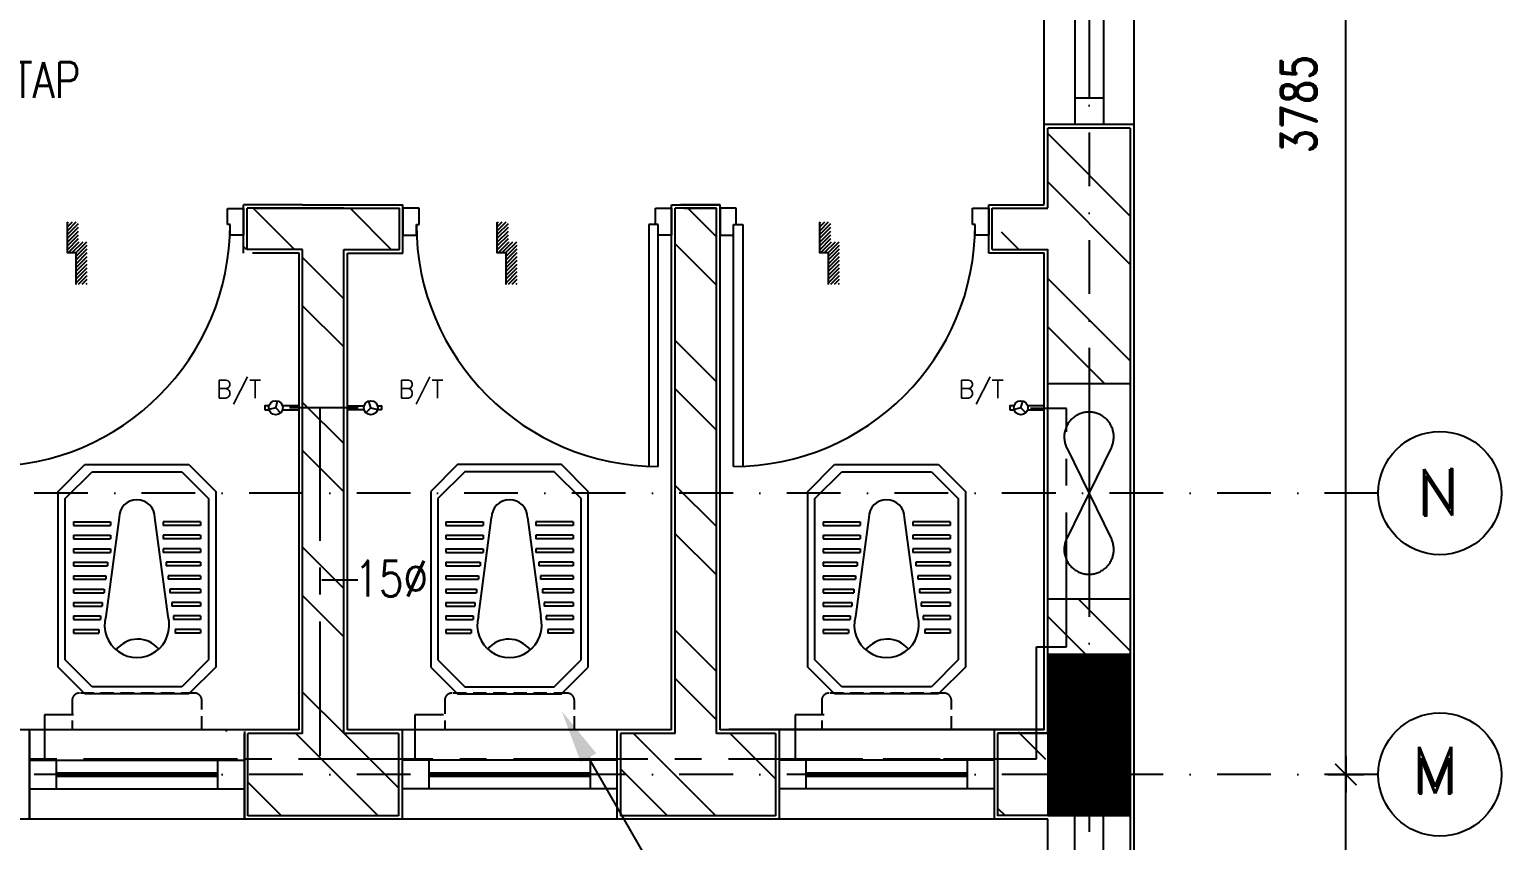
# Model space of a CAD drawing. Extents: x -437689 to -407696, y -55787 to -37037.
# Drawn here: x -429054 to -427000, y -40893 to -39762 of the extents above; entities that cross this region are included whole.
import ezdxf
from ezdxf.enums import TextEntityAlignment as Align

# ---------------------------------------------------------------- set-up
doc = ezdxf.new("R2010")
doc.units = 0
doc.header["$LTSCALE"] = 150
doc.header["$MEASUREMENT"] = 0
for name, pattern in [('CENTER', [2, 1.25, -0.25, 0.25, -0.25]), ('DASHDOT', [1, 0.5, -0.25, 0, -0.25]), ('HIDDEN', [9.525, 6.35, -3.175]), ('HIDDEN2', [0.1875, 0.125, -0.0625])]:
    doc.linetypes.add(name, pattern=pattern)
doc.layers.get('0').update_dxf_attribs({"linetype": 'CONTINUOUS'})
for name, color, linetype in [('2MM', 1, 'CONTINUOUS'), ('5MM', 6, 'CONTINUOUS'), ('COL', 2, 'CONTINUOUS'), ('DIM', 6, 'CONTINUOUS'), ('DOOR', 31, 'CONTINUOUS'), ('DROP', 64, 'CONTINUOUS'), ('GRID', 252, 'DASHDOT'), ('LAYER1', 4, 'CENTER'), ('TEXT', 7, 'CONTINUOUS'), ('TOILET', 9, 'CONTINUOUS'), ('VENT', 8, 'HIDDEN'), ('WALL', 7, 'CONTINUOUS'), ('WIN-1', 56, 'CONTINUOUS')]:
    doc.layers.add(name, color=color, linetype=linetype)
doc.styles.add('RD', font='ROMAND.shx', dxfattribs={"width": 0.8})
doc.styles.add('ROMAND', font='ROMAND', dxfattribs={"height": 300})
doc.styles.add('ROMANS', font='romans.shx', dxfattribs={"height": 200})
doc.styles.add('T', font='romans.shx', dxfattribs={"height": 450})

# ---------------------------------------------------------------- blocks, each defined once
blk = doc.blocks.new('*X0')
at = {"color": 0}
for p, q in [((12734.9, 9916.2), (12714.5, 9936.6)), ((12743.8, 9916.2), (12718.8, 9941.2)), ((12752.6, 9916.2), (12727.6, 9941.2)), ((12761.4, 9916.2), (12736.4, 9941.2)), ((12770.3, 9916.2), (12745.3, 9941.2)), ((12779.1, 9916.2), (12754.1, 9941.2)), ((12788, 9916.2), (12763, 9941.2)), ((12796.8, 9916.2), (12771.8, 9941.2)), ((12805.6, 9916.2), (12780.6, 9941.2)), ((12813.4, 9935), (12788.4, 9960)), ((12813.4, 9926.1), (12788.4, 9951.1)), ((12813.4, 9917.3), (12788.4, 9942.3)), ((12820.5, 9936.7), (12795.5, 9961.7)), ((12829.3, 9936.7), (12804.3, 9961.7)), ((12838.2, 9936.7), (12813.2, 9961.7)), ((12847, 9936.7), (12822, 9961.7)), ((12855.8, 9936.7), (12830.8, 9961.7)), ((12859.3, 9942.1), (12839.7, 9961.7)), ((12859.3, 9951), (12848.5, 9961.7)), ((12859.3, 9959.8), (12857.4, 9961.7)), ((12726.1, 9916.2), (12714.5, 9927.8)), ((12717.3, 9916.2), (12714.5, 9918.9))]:
    blk.add_line(p, q, dxfattribs=at)

msp = doc.modelspace()

# ---------------------------------------------------------------- linework, layer by layer
for p, q in [((-428710.4, -40289.3), (-428719.9, -40291.7)), ((-428710.4, -40289.3), (-428707.7, -40279.9)), ((-428710.4, -40289.3), (-428703.6, -40296.4)), ((-428577.7, -40289.3), (-428584.5, -40296.4)), ((-428577.7, -40289.3), (-428580.4, -40279.9)), ((-428577.7, -40289.3), (-428568.2, -40291.7)), ((-427670.4, -40289.3), (-427679.9, -40291.7)), ((-427670.4, -40289.3), (-427667.7, -40279.9)), ((-427670.4, -40289.3), (-427663.6, -40296.4)), ((-428596, -40529.7), (-428646.1, -40529.7))]:
    msp.add_line(p, q)
at = {"color": 9, "linetype": 'HIDDEN2'}
for p, q in [((-428994.5, -40697.4), (-428994.5, -40738.1)), ((-428823.7, -40687.2), (-428984.4, -40687.2)), ((-428813.6, -40738.1), (-428813.6, -40697.4)), ((-428474.5, -40697.4), (-428474.5, -40738.1)), ((-428303.7, -40687.2), (-428464.4, -40687.2)), ((-428293.6, -40738.1), (-428293.6, -40697.4)), ((-427948.3, -40697.4), (-427948.3, -40738.1)), ((-427777.5, -40687.2), (-427938.2, -40687.2)), ((-427767.3, -40738.1), (-427767.3, -40697.4)), ((-428994.5, -40738.1), (-428813.6, -40738.1)), ((-428474.5, -40738.1), (-428293.6, -40738.1)), ((-427948.3, -40738.1), (-427767.3, -40738.1))]:
    msp.add_line(p, q, dxfattribs=at)
for points in [[(-428719.8, -40286.7), (-428725.6, -40286.7), (-428725.6, -40292)], [(-428701, -40292), (-428677.8, -40292), (-428677.8, -40286.7), (-428701, -40286.7)], [(-428587.1, -40292), (-428610.3, -40292), (-428610.3, -40286.7), (-428587.1, -40286.7)], [(-428568.3, -40286.7), (-428562.6, -40286.7), (-428562.6, -40292)], [(-427679.8, -40286.7), (-427685.6, -40286.7), (-427685.6, -40292)], [(-427661, -40292), (-427637.8, -40292), (-427637.8, -40286.7), (-427661, -40286.7)], [(-428725.6, -40292), (-428719.8, -40292)], [(-428562.6, -40292), (-428568.3, -40292)], [(-427685.6, -40292), (-427679.8, -40292)], [(-428273.8, -40777.5), (-428154.6, -40984.5), (-428041.6, -40984.5), (-428041.6, -40984.5)]]:
    msp.add_lwpolyline(points)
for centre in [(-428710.4, -40289.3), (-428577.7, -40289.3), (-427670.4, -40289.3)]:
    msp.add_circle(centre, 9.79)
for centre, start, end in [((-428984.4, -40697.4), 90, 180), ((-428823.7, -40697.4), 0, 90), ((-428464.4, -40697.4), 90, 180), ((-428303.7, -40697.4), 0, 90), ((-427938.2, -40697.4), 90, 180), ((-427777.5, -40697.4), 0, 90)]:
    msp.add_arc(centre, 10.1, start, end, dxfattribs=at)
msp.add_solid([(-428284.6, -40783.7), (-428311.2, -40712.5), (-428263, -40771.3)])
at = {"layer": '2MM'}
for p, q in [((-427216.8, -40825.8), (-427216.8, -40775.8)), ((-427216.8, -40775.8), (-427216.8, -40825.8)), ((-427191.8, -40800.8), (-427241.8, -40800.8)), ((-427241.8, -40800.8), (-427191.8, -40800.8))]:
    msp.add_line(p, q, dxfattribs=at)
at = {"layer": '5MM'}
for points in [[(-428988.9, -40117.4), (-428988.9, -40073.1), (-429001.2, -40073.1), (-429001.2, -40030.6)], [(-428388.9, -40117.4), (-428388.9, -40073.1), (-428401.2, -40073.1), (-428401.2, -40030.6)], [(-427938.9, -40117.4), (-427938.9, -40073.1), (-427951.2, -40073.1), (-427951.2, -40030.6)]]:
    msp.add_lwpolyline(points, dxfattribs=at)
at = {"layer": 'COL'}
msp.add_line((-427632.8, -40633.1), (-427517.8, -40633.1), dxfattribs=at)
at = {"layer": 'COL', "const_width": 115}
msp.add_lwpolyline([(-427575.3, -40858.1), (-427575.3, -40633.1)], dxfattribs=at)
at = {"layer": 'COL'}
msp.add_lwpolyline([(-427632.8, -40633.1), (-427632.8, -40858.1), (-427632.8, -40858.1), (-427517.8, -40858.1), (-427517.8, -40633.1)], dxfattribs=at)
at = {"layer": 'DIM', "color": 1, "ltscale": 900}
for p, q in [((-427216.8, -40788.3), (-427216.8, -38920.8)), ((-427216.8, -41503.3), (-427216.8, -40813.3))]:
    msp.add_line(p, q, dxfattribs=at)
at = {"layer": 'DIM', "color": 7, "const_width": 2.5}
for points in [[(-427231.8, -40785.8), (-427201.8, -40815.8)], [(-427201.8, -40815.8), (-427231.8, -40785.8)]]:
    msp.add_lwpolyline(points, dxfattribs=at)
at = {"layer": 'DOOR', "color": 8}
for p, q in [((-428777.8, -40011.1), (-428755.3, -40011.1)), ((-428777.8, -40033.6), (-428777.8, -40011.1)), ((-428755.3, -40011), (-428755.3, -40006)), ((-428755.3, -40011.1), (-428755.3, -40048.6)), ((-428510.3, -40011), (-428532.8, -40011)), ((-428532.8, -40011), (-428532.8, -40048.5)), ((-428510.3, -40033.5), (-428510.3, -40011)), ((-428180.3, -40011), (-428157.8, -40011)), ((-428180.3, -40033.5), (-428180.3, -40011)), ((-428157.8, -40011), (-428157.8, -40048.5)), ((-428067.8, -40011), (-428090.3, -40011)), ((-428090.3, -40011), (-428090.3, -40048.5)), ((-428067.8, -40033.5), (-428067.8, -40011)), ((-427737.8, -40011), (-427715.3, -40011)), ((-427737.8, -40033.5), (-427737.8, -40011)), ((-427715.3, -40011), (-427715.3, -40048.5)), ((-428774.1, -40033.6), (-428777.8, -40033.6)), ((-428774.1, -40048.6), (-428774.1, -40033.6)), ((-428514.1, -40048.5), (-428514.1, -40033.5)), ((-428514.1, -40033.5), (-428510.3, -40033.5)), ((-428176.6, -40033.5), (-428189.7, -40033.5)), ((-428189.7, -40033.5), (-428189.7, -40370.8)), ((-428176.6, -40033.5), (-428180.3, -40033.5)), ((-428176.6, -40048.5), (-428176.6, -40033.5)), ((-428176.6, -40371), (-428176.6, -40033.5)), ((-428095.3, -40068.5), (-428095.3, -40030.8)), ((-428071.6, -40371), (-428071.6, -40033.5)), ((-428071.6, -40048.5), (-428071.6, -40033.5)), ((-428071.6, -40033.5), (-428067.8, -40033.5)), ((-428071.6, -40033.5), (-428058.4, -40033.5)), ((-428058.4, -40033.5), (-428058.4, -40370.8)), ((-427734.1, -40033.5), (-427737.8, -40033.5)), ((-427734.1, -40048.5), (-427734.1, -40033.5)), ((-428755.3, -40048.6), (-428774.1, -40048.6)), ((-428532.8, -40048.5), (-428514.1, -40048.5)), ((-428157.8, -40048.5), (-428176.6, -40048.5)), ((-428090.3, -40048.5), (-428071.6, -40048.5)), ((-427715.3, -40048.5), (-427734.1, -40048.5))]:
    msp.add_line(p, q, dxfattribs=at)
for centre, start, end in [((-429111.6, -40033.6), 270, 360), ((-428176.6, -40033.5), 180, 270), ((-428071.6, -40033.5), 270, 360)]:
    msp.add_arc(centre, 337.5, start, end, dxfattribs=at)
at = {"layer": 'GRID'}
for p, q in [((-427575.3, -38254.2), (-427575.3, -43799.9)), ((-427171.5, -40408.3), (-430923.8, -40408.3))]:
    msp.add_line(p, q, dxfattribs=at)
at = {"layer": 'GRID', "color": 9}
msp.add_line((-427171.5, -40800.8), (-430923.8, -40800.8), dxfattribs=at)
at = {"layer": 'LAYER1'}
for p, q in [((-428595.1, -40289.5), (-428691.3, -40289.5)), ((-428648.2, -40774.8), (-428648.2, -40287.9)), ((-427606.8, -40290.2), (-427657.1, -40290.2)), ((-427606.8, -40622.8), (-427606.8, -40290.2)), ((-427648.7, -40779.1), (-427648.7, -40622.8)), ((-427648.7, -40622.8), (-427606.8, -40622.8)), ((-428992.8, -40717.7), (-429033, -40717.7)), ((-429033, -40717.7), (-429033, -40781)), ((-428476.2, -40717.7), (-428516.4, -40717.7)), ((-428516.4, -40717.7), (-428516.4, -40781)), ((-427945, -40717.7), (-427985.2, -40717.7)), ((-427985.2, -40717.7), (-427985.2, -40781)), ((-429578.5, -40779.1), (-427648.7, -40779.1)), ((-428843.2, -40779.1), (-428763.6, -40779.1)), ((-427862.8, -40779.1), (-427783.2, -40779.1))]:
    msp.add_line(p, q, dxfattribs=at)
at = {"layer": 'TEXT', "linetype": 'CONTINUOUS'}
for centre in [(-427085.5, -40408.3), (-427085.5, -40800.8)]:
    msp.add_circle(centre, 86, dxfattribs=at)
at = {"layer": 'TOILET'}
for p, q in [((-429014.1, -40406), (-428976.6, -40368.5)), ((-428976.6, -40368.5), (-428831.6, -40368.5)), ((-428831.6, -40368.5), (-428794.1, -40406)), ((-428456.6, -40368.5), (-428494.1, -40406)), ((-428311.6, -40368.5), (-428456.6, -40368.5)), ((-428274.1, -40406), (-428311.6, -40368.5)), ((-427967.8, -40406), (-427930.3, -40368.5)), ((-427930.3, -40368.5), (-427785.3, -40368.5)), ((-427785.3, -40368.5), (-427747.8, -40406)), ((-429004.1, -40416), (-428966.6, -40378.5)), ((-428966.6, -40378.5), (-428841.6, -40378.5)), ((-428841.6, -40378.5), (-428804.1, -40416)), ((-428446.6, -40378.5), (-428484.1, -40416)), ((-428321.6, -40378.5), (-428446.6, -40378.5)), ((-428284.1, -40416), (-428321.6, -40378.5)), ((-427957.8, -40416), (-427920.3, -40378.5)), ((-427920.3, -40378.5), (-427795.3, -40378.5)), ((-427795.3, -40378.5), (-427757.8, -40416)), ((-429014.1, -40651), (-429014.1, -40406)), ((-428794.1, -40406), (-428794.1, -40651)), ((-428494.1, -40406), (-428494.1, -40651)), ((-428274.1, -40651), (-428274.1, -40406)), ((-427967.8, -40651), (-427967.8, -40406)), ((-427747.8, -40406), (-427747.8, -40651)), ((-429004.1, -40641), (-429004.1, -40416)), ((-428804.1, -40416), (-428804.1, -40641)), ((-428484.1, -40416), (-428484.1, -40641)), ((-428284.1, -40641), (-428284.1, -40416)), ((-427957.8, -40641), (-427957.8, -40416)), ((-427757.8, -40416), (-427757.8, -40641)), ((-428992.8, -40448.5), (-428992.8, -40453.5)), ((-428992.8, -40448.5), (-428940.8, -40448.5)), ((-428992.8, -40453.5), (-428940.8, -40453.5)), ((-428929.1, -40442.5), (-428947.5, -40580.6)), ((-428940.8, -40448.5), (-428940.8, -40453.5)), ((-428860.6, -40580.6), (-428879.1, -40442.5)), ((-428867.3, -40448.5), (-428867.3, -40453.5)), ((-428815.3, -40448.5), (-428867.3, -40448.5)), ((-428815.3, -40453.5), (-428867.3, -40453.5)), ((-428815.3, -40448.5), (-428815.3, -40453.5)), ((-428472.8, -40448.5), (-428472.8, -40453.5)), ((-428472.8, -40448.5), (-428420.8, -40448.5)), ((-428472.8, -40453.5), (-428420.8, -40453.5)), ((-428427.5, -40580.6), (-428409.1, -40442.5)), ((-428420.8, -40448.5), (-428420.8, -40453.5)), ((-428359.1, -40442.5), (-428340.6, -40580.6)), ((-428347.3, -40448.5), (-428347.3, -40453.5)), ((-428295.3, -40448.5), (-428347.3, -40448.5)), ((-428295.3, -40453.5), (-428347.3, -40453.5)), ((-428295.3, -40448.5), (-428295.3, -40453.5)), ((-427946.5, -40448.5), (-427946.5, -40453.5)), ((-427946.5, -40448.5), (-427894.6, -40448.5)), ((-427946.5, -40453.5), (-427894.6, -40453.5)), ((-427882.8, -40442.5), (-427901.3, -40580.6)), ((-427894.6, -40448.5), (-427894.6, -40453.5)), ((-427814.3, -40580.6), (-427832.8, -40442.5)), ((-427821.1, -40448.5), (-427821.1, -40453.5)), ((-427769.1, -40448.5), (-427821.1, -40448.5)), ((-427769.1, -40453.5), (-427821.1, -40453.5)), ((-427769.1, -40448.5), (-427769.1, -40453.5)), ((-428992.8, -40467.2), (-428940.8, -40467.2)), ((-428992.8, -40467.2), (-428992.8, -40472.2)), ((-428992.8, -40472.2), (-428940.8, -40472.2)), ((-428940.8, -40467.2), (-428940.8, -40472.2)), ((-428867.3, -40467.2), (-428867.3, -40472.2)), ((-428815.3, -40467.2), (-428867.3, -40467.2)), ((-428815.3, -40472.2), (-428867.3, -40472.2)), ((-428815.3, -40467.2), (-428815.3, -40472.2)), ((-428472.8, -40467.2), (-428472.8, -40472.2)), ((-428472.8, -40467.2), (-428420.8, -40467.2)), ((-428472.8, -40472.2), (-428420.8, -40472.2)), ((-428420.8, -40467.2), (-428420.8, -40472.2)), ((-428295.3, -40467.2), (-428347.3, -40467.2)), ((-428347.3, -40467.2), (-428347.3, -40472.2)), ((-428295.3, -40472.2), (-428347.3, -40472.2)), ((-428295.3, -40467.2), (-428295.3, -40472.2)), ((-427946.5, -40467.2), (-427894.6, -40467.2)), ((-427946.5, -40467.2), (-427946.5, -40472.2)), ((-427946.5, -40472.2), (-427894.6, -40472.2)), ((-427894.6, -40467.2), (-427894.6, -40472.2)), ((-427821.1, -40467.2), (-427821.1, -40472.2)), ((-427769.1, -40467.2), (-427821.1, -40467.2)), ((-427769.1, -40472.2), (-427821.1, -40472.2)), ((-427769.1, -40467.2), (-427769.1, -40472.2)), ((-428992.8, -40486), (-428940.8, -40486)), ((-428992.8, -40486), (-428992.8, -40491)), ((-428992.8, -40486), (-428940.8, -40486)), ((-428992.8, -40486), (-428992.8, -40491)), ((-428992.8, -40491), (-428940.8, -40491)), ((-428992.8, -40491), (-428940.8, -40491)), ((-428940.8, -40486), (-428940.8, -40491)), ((-428940.8, -40486), (-428940.8, -40491)), ((-428867.3, -40486), (-428867.3, -40491)), ((-428867.3, -40486), (-428867.3, -40491)), ((-428815.3, -40486), (-428867.3, -40486)), ((-428815.3, -40486), (-428867.3, -40486)), ((-428815.3, -40491), (-428867.3, -40491)), ((-428815.3, -40491), (-428867.3, -40491)), ((-428815.3, -40486), (-428815.3, -40491)), ((-428815.3, -40486), (-428815.3, -40491)), ((-428472.8, -40486), (-428472.8, -40491)), ((-428472.8, -40486), (-428472.8, -40491)), ((-428472.8, -40486), (-428420.8, -40486)), ((-428472.8, -40486), (-428420.8, -40486)), ((-428472.8, -40491), (-428420.8, -40491)), ((-428472.8, -40491), (-428420.8, -40491)), ((-428420.8, -40486), (-428420.8, -40491)), ((-428420.8, -40486), (-428420.8, -40491)), ((-428295.3, -40486), (-428347.3, -40486)), ((-428347.3, -40486), (-428347.3, -40491)), ((-428295.3, -40486), (-428347.3, -40486)), ((-428347.3, -40486), (-428347.3, -40491)), ((-428295.3, -40491), (-428347.3, -40491)), ((-428295.3, -40491), (-428347.3, -40491)), ((-428295.3, -40486), (-428295.3, -40491)), ((-428295.3, -40486), (-428295.3, -40491)), ((-427946.5, -40486), (-427894.6, -40486)), ((-427946.5, -40486), (-427946.5, -40491)), ((-427946.5, -40486), (-427894.6, -40486)), ((-427946.5, -40486), (-427946.5, -40491)), ((-427946.5, -40491), (-427894.6, -40491)), ((-427946.5, -40491), (-427894.6, -40491)), ((-427894.6, -40486), (-427894.6, -40491)), ((-427894.6, -40486), (-427894.6, -40491)), ((-427821.1, -40486), (-427821.1, -40491)), ((-427821.1, -40486), (-427821.1, -40491)), ((-427769.1, -40486), (-427821.1, -40486)), ((-427769.1, -40486), (-427821.1, -40486)), ((-427769.1, -40491), (-427821.1, -40491)), ((-427769.1, -40491), (-427821.1, -40491)), ((-427769.1, -40486), (-427769.1, -40491)), ((-427769.1, -40486), (-427769.1, -40491)), ((-428992.8, -40504.7), (-428945, -40504.7)), ((-428992.8, -40504.7), (-428992.8, -40509.7)), ((-428992.8, -40509.7), (-428945, -40509.7)), ((-428945, -40504.7), (-428945, -40509.7)), ((-428863.2, -40504.7), (-428863.2, -40509.7)), ((-428815.3, -40504.7), (-428863.2, -40504.7)), ((-428815.3, -40509.7), (-428863.2, -40509.7)), ((-428815.3, -40504.7), (-428815.3, -40509.7)), ((-428472.8, -40504.7), (-428472.8, -40509.7)), ((-428472.8, -40504.7), (-428425, -40504.7)), ((-428472.8, -40509.7), (-428425, -40509.7)), ((-428425, -40504.7), (-428425, -40509.7)), ((-428343.2, -40504.7), (-428343.2, -40509.7)), ((-428295.3, -40504.7), (-428343.2, -40504.7)), ((-428295.3, -40509.7), (-428343.2, -40509.7)), ((-428295.3, -40504.7), (-428295.3, -40509.7)), ((-427946.5, -40504.7), (-427898.7, -40504.7)), ((-427946.5, -40504.7), (-427946.5, -40509.7)), ((-427946.5, -40509.7), (-427898.7, -40509.7)), ((-427898.7, -40504.7), (-427898.7, -40509.7)), ((-427816.9, -40504.7), (-427816.9, -40509.7)), ((-427769.1, -40504.7), (-427816.9, -40504.7)), ((-427769.1, -40509.7), (-427816.9, -40509.7)), ((-427769.1, -40504.7), (-427769.1, -40509.7)), ((-428992.8, -40523.5), (-428947.5, -40523.5)), ((-428992.8, -40523.5), (-428947.5, -40523.5)), ((-428992.8, -40523.5), (-428992.8, -40528.5)), ((-428992.8, -40523.5), (-428992.8, -40528.5)), ((-428992.8, -40528.5), (-428947.5, -40528.5)), ((-428992.8, -40528.5), (-428947.5, -40528.5)), ((-428947.5, -40523.5), (-428947.5, -40528.5)), ((-428947.5, -40523.5), (-428947.5, -40528.5)), ((-428860.7, -40523.5), (-428860.7, -40528.5)), ((-428860.7, -40523.5), (-428860.7, -40528.5)), ((-428815.3, -40523.5), (-428860.7, -40523.5)), ((-428815.3, -40523.5), (-428860.7, -40523.5)), ((-428815.3, -40528.5), (-428860.7, -40528.5)), ((-428815.3, -40528.5), (-428860.7, -40528.5)), ((-428815.3, -40523.5), (-428815.3, -40528.5)), ((-428815.3, -40523.5), (-428815.3, -40528.5)), ((-428472.8, -40523.5), (-428472.8, -40528.5)), ((-428472.8, -40523.5), (-428472.8, -40528.5)), ((-428472.8, -40523.5), (-428427.5, -40523.5)), ((-428472.8, -40523.5), (-428427.5, -40523.5)), ((-428472.8, -40528.5), (-428427.5, -40528.5)), ((-428472.8, -40528.5), (-428427.5, -40528.5)), ((-428427.5, -40523.5), (-428427.5, -40528.5)), ((-428427.5, -40523.5), (-428427.5, -40528.5)), ((-428340.7, -40523.5), (-428340.7, -40528.5)), ((-428295.3, -40523.5), (-428340.7, -40523.5)), ((-428340.7, -40523.5), (-428340.7, -40528.5)), ((-428295.3, -40523.5), (-428340.7, -40523.5)), ((-428295.3, -40528.5), (-428340.7, -40528.5)), ((-428295.3, -40528.5), (-428340.7, -40528.5)), ((-428295.3, -40523.5), (-428295.3, -40528.5)), ((-428295.3, -40523.5), (-428295.3, -40528.5)), ((-427946.5, -40523.5), (-427901.2, -40523.5)), ((-427946.5, -40523.5), (-427901.2, -40523.5)), ((-427946.5, -40523.5), (-427946.5, -40528.5)), ((-427946.5, -40523.5), (-427946.5, -40528.5)), ((-427946.5, -40528.5), (-427901.2, -40528.5)), ((-427946.5, -40528.5), (-427901.2, -40528.5)), ((-427901.2, -40523.5), (-427901.2, -40528.5)), ((-427901.2, -40523.5), (-427901.2, -40528.5)), ((-427814.4, -40523.5), (-427814.4, -40528.5)), ((-427814.4, -40523.5), (-427814.4, -40528.5)), ((-427769.1, -40523.5), (-427814.4, -40523.5)), ((-427769.1, -40523.5), (-427814.4, -40523.5)), ((-427769.1, -40528.5), (-427814.4, -40528.5)), ((-427769.1, -40528.5), (-427814.4, -40528.5)), ((-427769.1, -40523.5), (-427769.1, -40528.5)), ((-427769.1, -40523.5), (-427769.1, -40528.5)), ((-428992.8, -40542.2), (-428950, -40542.2)), ((-428992.8, -40542.2), (-428992.8, -40547.2)), ((-428992.8, -40547.2), (-428950, -40547.2)), ((-428950, -40542.2), (-428950, -40547.2)), ((-428858.2, -40542.2), (-428858.2, -40547.2)), ((-428815.3, -40542.2), (-428858.2, -40542.2)), ((-428815.3, -40547.2), (-428858.2, -40547.2)), ((-428815.3, -40542.2), (-428815.3, -40547.2)), ((-428472.8, -40542.2), (-428472.8, -40547.2)), ((-428472.8, -40542.2), (-428430, -40542.2)), ((-428472.8, -40547.2), (-428430, -40547.2)), ((-428430, -40542.2), (-428430, -40547.2)), ((-428338.2, -40542.2), (-428338.2, -40547.2)), ((-428295.3, -40542.2), (-428338.2, -40542.2)), ((-428295.3, -40547.2), (-428338.2, -40547.2)), ((-428295.3, -40542.2), (-428295.3, -40547.2)), ((-427946.5, -40542.2), (-427903.7, -40542.2)), ((-427946.5, -40542.2), (-427946.5, -40547.2)), ((-427946.5, -40547.2), (-427903.7, -40547.2)), ((-427903.7, -40542.2), (-427903.7, -40547.2)), ((-427811.9, -40542.2), (-427811.9, -40547.2)), ((-427769.1, -40542.2), (-427811.9, -40542.2)), ((-427769.1, -40547.2), (-427811.9, -40547.2)), ((-427769.1, -40542.2), (-427769.1, -40547.2)), ((-428992.8, -40561), (-428952.5, -40561)), ((-428992.8, -40561), (-428992.8, -40566)), ((-428992.8, -40561), (-428992.8, -40566)), ((-428992.8, -40561), (-428952.5, -40561)), ((-428992.8, -40566), (-428952.5, -40566)), ((-428992.8, -40566), (-428952.5, -40566)), ((-428952.5, -40561), (-428952.5, -40566)), ((-428952.5, -40561), (-428952.5, -40566)), ((-428815.3, -40561), (-428855.6, -40561)), ((-428855.6, -40561), (-428855.6, -40566)), ((-428815.3, -40561), (-428855.6, -40561)), ((-428855.6, -40561), (-428855.6, -40566)), ((-428815.3, -40566), (-428855.6, -40566)), ((-428815.3, -40566), (-428855.6, -40566)), ((-428815.3, -40561), (-428815.3, -40566)), ((-428815.3, -40561), (-428815.3, -40566)), ((-428472.8, -40561), (-428472.8, -40566)), ((-428472.8, -40561), (-428472.8, -40566)), ((-428472.8, -40561), (-428432.5, -40561)), ((-428472.8, -40561), (-428432.5, -40561)), ((-428472.8, -40566), (-428432.5, -40566)), ((-428472.8, -40566), (-428432.5, -40566)), ((-428432.5, -40561), (-428432.5, -40566)), ((-428432.5, -40561), (-428432.5, -40566)), ((-428335.6, -40561), (-428335.6, -40566)), ((-428295.3, -40561), (-428335.6, -40561)), ((-428335.6, -40561), (-428335.6, -40566)), ((-428295.3, -40561), (-428335.6, -40561)), ((-428295.3, -40566), (-428335.6, -40566)), ((-428295.3, -40566), (-428335.6, -40566)), ((-428295.3, -40561), (-428295.3, -40566)), ((-428295.3, -40561), (-428295.3, -40566)), ((-427946.5, -40561), (-427906.2, -40561)), ((-427946.5, -40561), (-427906.2, -40561)), ((-427946.5, -40561), (-427946.5, -40566)), ((-427946.5, -40561), (-427946.5, -40566)), ((-427946.5, -40566), (-427906.2, -40566)), ((-427946.5, -40566), (-427906.2, -40566)), ((-427906.2, -40561), (-427906.2, -40566)), ((-427906.2, -40561), (-427906.2, -40566)), ((-427769.1, -40561), (-427809.4, -40561)), ((-427809.4, -40561), (-427809.4, -40566)), ((-427769.1, -40561), (-427809.4, -40561)), ((-427809.4, -40561), (-427809.4, -40566)), ((-427769.1, -40566), (-427809.4, -40566)), ((-427769.1, -40566), (-427809.4, -40566)), ((-427769.1, -40561), (-427769.1, -40566)), ((-427769.1, -40561), (-427769.1, -40566)), ((-428992.8, -40579.7), (-428955, -40579.7)), ((-428992.8, -40579.7), (-428992.8, -40584.7)), ((-428992.8, -40584.7), (-428955, -40584.7)), ((-428992.8, -40598.5), (-428992.8, -40603.5)), ((-428992.8, -40598.5), (-428992.8, -40603.5)), ((-428992.8, -40598.5), (-428957.5, -40598.5)), ((-428992.8, -40598.5), (-428957.5, -40598.5)), ((-428957.5, -40598.5), (-428957.5, -40603.5)), ((-428957.5, -40598.5), (-428957.5, -40603.5)), ((-428955, -40579.7), (-428955, -40584.7)), ((-428815.3, -40579.7), (-428853.1, -40579.7)), ((-428853.1, -40579.7), (-428853.1, -40584.7)), ((-428815.3, -40584.7), (-428853.1, -40584.7)), ((-428850.6, -40598.5), (-428850.6, -40603.5)), ((-428850.6, -40598.5), (-428850.6, -40603.5)), ((-428815.3, -40598.5), (-428850.6, -40598.5)), ((-428815.3, -40598.5), (-428850.6, -40598.5)), ((-428815.3, -40579.7), (-428815.3, -40584.7)), ((-428815.3, -40598.5), (-428815.3, -40603.5)), ((-428815.3, -40598.5), (-428815.3, -40603.5)), ((-428472.8, -40579.7), (-428472.8, -40584.7)), ((-428472.8, -40579.7), (-428435, -40579.7)), ((-428472.8, -40584.7), (-428435, -40584.7)), ((-428472.8, -40598.5), (-428472.8, -40603.5)), ((-428472.8, -40598.5), (-428472.8, -40603.5)), ((-428472.8, -40598.5), (-428437.5, -40598.5)), ((-428472.8, -40598.5), (-428437.5, -40598.5)), ((-428437.5, -40598.5), (-428437.5, -40603.5)), ((-428437.5, -40598.5), (-428437.5, -40603.5)), ((-428435, -40579.7), (-428435, -40584.7)), ((-428333.1, -40579.7), (-428333.1, -40584.7)), ((-428295.3, -40579.7), (-428333.1, -40579.7)), ((-428295.3, -40584.7), (-428333.1, -40584.7)), ((-428330.6, -40598.5), (-428330.6, -40603.5)), ((-428330.6, -40598.5), (-428330.6, -40603.5)), ((-428295.3, -40598.5), (-428330.6, -40598.5)), ((-428295.3, -40598.5), (-428330.6, -40598.5)), ((-428295.3, -40579.7), (-428295.3, -40584.7)), ((-428295.3, -40598.5), (-428295.3, -40603.5)), ((-428295.3, -40598.5), (-428295.3, -40603.5)), ((-427946.5, -40579.7), (-427908.7, -40579.7)), ((-427946.5, -40579.7), (-427946.5, -40584.7)), ((-427946.5, -40584.7), (-427908.7, -40584.7)), ((-427946.5, -40598.5), (-427946.5, -40603.5)), ((-427946.5, -40598.5), (-427946.5, -40603.5)), ((-427946.5, -40598.5), (-427911.2, -40598.5)), ((-427946.5, -40598.5), (-427911.2, -40598.5)), ((-427911.2, -40598.5), (-427911.2, -40603.5)), ((-427911.2, -40598.5), (-427911.2, -40603.5)), ((-427908.7, -40579.7), (-427908.7, -40584.7)), ((-427769.1, -40579.7), (-427806.9, -40579.7)), ((-427806.9, -40579.7), (-427806.9, -40584.7)), ((-427769.1, -40584.7), (-427806.9, -40584.7)), ((-427804.4, -40598.5), (-427804.4, -40603.5)), ((-427804.4, -40598.5), (-427804.4, -40603.5)), ((-427769.1, -40598.5), (-427804.4, -40598.5)), ((-427769.1, -40598.5), (-427804.4, -40598.5)), ((-427769.1, -40579.7), (-427769.1, -40584.7)), ((-427769.1, -40598.5), (-427769.1, -40603.5)), ((-427769.1, -40598.5), (-427769.1, -40603.5)), ((-428992.8, -40603.5), (-428957.5, -40603.5)), ((-428992.8, -40603.5), (-428957.5, -40603.5)), ((-428815.3, -40603.5), (-428850.6, -40603.5)), ((-428815.3, -40603.5), (-428850.6, -40603.5)), ((-428472.8, -40603.5), (-428437.5, -40603.5)), ((-428472.8, -40603.5), (-428437.5, -40603.5)), ((-428295.3, -40603.5), (-428330.6, -40603.5)), ((-428295.3, -40603.5), (-428330.6, -40603.5)), ((-427946.5, -40603.5), (-427911.2, -40603.5)), ((-427946.5, -40603.5), (-427911.2, -40603.5)), ((-427769.1, -40603.5), (-427804.4, -40603.5)), ((-427769.1, -40603.5), (-427804.4, -40603.5)), ((-428976.6, -40688.5), (-429014.1, -40651)), ((-428966.6, -40678.5), (-429004.1, -40641)), ((-428804.1, -40641), (-428841.6, -40678.5)), ((-428794.1, -40651), (-428831.6, -40688.5)), ((-428494.1, -40651), (-428456.6, -40688.5)), ((-428484.1, -40641), (-428446.6, -40678.5)), ((-428321.6, -40678.5), (-428284.1, -40641)), ((-428311.6, -40688.5), (-428274.1, -40651)), ((-427930.3, -40688.5), (-427967.8, -40651)), ((-427920.3, -40678.5), (-427957.8, -40641)), ((-427757.8, -40641), (-427795.3, -40678.5)), ((-427747.8, -40651), (-427785.3, -40688.5)), ((-428841.6, -40678.5), (-428966.6, -40678.5)), ((-428446.6, -40678.5), (-428321.6, -40678.5)), ((-427795.3, -40678.5), (-427920.3, -40678.5)), ((-428831.6, -40688.5), (-428976.6, -40688.5)), ((-428456.6, -40688.5), (-428311.6, -40688.5)), ((-427785.3, -40688.5), (-427930.3, -40688.5))]:
    msp.add_line(p, q, dxfattribs=at)
for centre, radius, start, end in [((-428904.1, -40442.5), 25, 0, 180), ((-428384.1, -40442.5), 25, 0, 180), ((-427857.8, -40442.5), 25, 0, 180), ((-428904.1, -40592.5), 45.1, 164.7619, 15.2381), ((-428384.1, -40592.5), 45.1, 164.7619, 15.2381), ((-427857.8, -40592.5), 45.1, 164.7619, 15.2381), ((-428902.8, -40649.5), 37.5, 39.2263, 143.3943), ((-428385.4, -40649.5), 37.5, 36.6057, 140.7737), ((-427856.5, -40649.5), 37.5, 39.2263, 143.3943)]:
    msp.add_arc(centre, radius, start, end, dxfattribs=at)
at = {"layer": 'VENT'}
msp.add_line((-427575.3, -39330.6), (-427575.3, -39856.8), dxfattribs=at)
at = {"layer": 'VENT', "const_width": 7.5}
for points in [[(-429016.6, -40801), (-428791.6, -40801)], [(-428271.6, -40801), (-428496.6, -40801)], [(-427745.3, -40801), (-427970.3, -40801)]]:
    msp.add_lwpolyline(points, dxfattribs=at)
at = {"layer": 'WALL', "color": 9}
for p, q in [((-427637.8, -40005.6), (-427637.8, -38970.6)), ((-427512.8, -39294.3), (-427512.8, -42369.4)), ((-428672.8, -40006), (-428755.4, -40006)), ((-428755.4, -40073.5), (-428755.4, -40011)), ((-428615.3, -40006), (-428532.8, -40006)), ((-428532.8, -40073.5), (-428532.8, -40006)), ((-428157.8, -40738.5), (-428157.8, -40006)), ((-428090.3, -40006), (-428140.3, -40006)), ((-428090.3, -40738.5), (-428090.3, -40006)), ((-427715.3, -40073.5), (-427715.3, -40006)), ((-428677.8, -40073.5), (-428742.8, -40073.5)), ((-428677.8, -40738.5), (-428677.8, -40073.5)), ((-428610.3, -40738.5), (-428610.3, -40073.5)), ((-427637.8, -40738.5), (-427637.8, -40073.5)), ((-428677.8, -40738.5), (-429130.3, -40738.5)), ((-428157.8, -40738.5), (-428610.3, -40738.5)), ((-427637.8, -40738.5), (-428090.3, -40738.5)), ((-427632.8, -40863.1), (-429600.3, -40863.1))]:
    msp.add_line(p, q, dxfattribs=at)
at = {"layer": 'WALL', "linetype": 'CONTINUOUS'}
for p, q in [((-427595.3, -39856.8), (-427555.3, -39856.8)), ((-428737.8, -40011), (-428550.3, -40011)), ((-428615.3, -40011), (-428672.8, -40011)), ((-428672.8, -40011), (-428615.3, -40011)), ((-428140.3, -40011), (-428095.3, -40011)), ((-427710.3, -40011), (-427632.8, -40011)), ((-428615.3, -40068.5), (-428537.8, -40068.5)), ((-427710.3, -40068.5), (-427632.8, -40068.5))]:
    msp.add_line(p, q, dxfattribs=at)
at = {"layer": 'WALL', "color": 9, "linetype": 'CONTINUOUS', "ltscale": 900}
msp.add_line((-427512.8, -39894.3), (-427637.8, -39894.3), dxfattribs=at)
at = {"layer": 'WALL', "linetype": 'CONTINUOUS', "ltscale": 900}
for p, q in [((-427517.8, -39899.3), (-427632.8, -39899.3)), ((-429054.1, -40740.9), (-429054.1, -40858.5)), ((-428754.1, -40740.9), (-428754.1, -40858.5)), ((-428534.1, -40740.9), (-428534.1, -40858.5)), ((-428234.1, -40740.9), (-428234.1, -40858.5)), ((-428007.8, -40740.9), (-428007.8, -40858.5)), ((-427707.8, -40740.9), (-427707.8, -40858.5)), ((-429016.6, -40781), (-429016.6, -40821)), ((-428791.6, -40781), (-428791.6, -40821)), ((-428496.6, -40781), (-428496.6, -40821)), ((-428271.6, -40781), (-428271.6, -40821)), ((-427970.3, -40781), (-427970.3, -40821)), ((-427745.3, -40781), (-427745.3, -40821))]:
    msp.add_line(p, q, dxfattribs=at)
at = {"layer": 'WALL'}
for p, q in [((-427632.8, -40010.6), (-427632.8, -39899.3)), ((-427517.8, -39899.3), (-427517.8, -42369.4)), ((-428750.4, -40068.5), (-428750.4, -40011)), ((-428672.8, -40011), (-428750.4, -40011)), ((-428615.3, -40011), (-428537.8, -40011)), ((-428537.8, -40068.5), (-428537.8, -40011)), ((-428095.3, -40011), (-428152.8, -40011)), ((-428152.8, -40743.5), (-428152.8, -40011)), ((-428152.8, -40743.5), (-428152.8, -40011)), ((-428152.8, -40743.5), (-428152.8, -40011)), ((-428095.3, -40743.5), (-428095.3, -40011)), ((-428095.3, -40743.5), (-428095.3, -40011)), ((-427710.3, -40068.5), (-427710.3, -40011)), ((-428672.8, -40068.5), (-428750.4, -40068.5)), ((-428672.8, -40743.5), (-428672.8, -40068.5)), ((-428615.3, -40743.5), (-428615.3, -40068.5)), ((-427637.8, -40738.1), (-427637.8, -40073.1)), ((-427632.8, -40743.1), (-427632.8, -40068.1)), ((-427632.8, -40743.1), (-427632.8, -40068.1)), ((-427632.8, -40743.5), (-427632.8, -40068.5)), ((-427632.8, -40743.5), (-427632.8, -40068.5)), ((-427637.8, -40738.1), (-428077.8, -40738.1)), ((-428672.8, -40743.5), (-428749.1, -40743.5)), ((-428539.1, -40743.5), (-428615.3, -40743.5)), ((-428152.8, -40743.5), (-428229.1, -40743.5)), ((-428012.8, -40743.5), (-428095.3, -40743.5)), ((-427632.8, -40743.1), (-427702.8, -40743.1)), ((-427632.8, -40743.5), (-427702.8, -40743.5)), ((-428539.1, -40858.5), (-428749.1, -40858.5)), ((-428012.8, -40858.5), (-428229.1, -40858.5)), ((-427517.8, -40858.1), (-427702.8, -40858.1)), ((-427632.8, -41453.1), (-427632.8, -40863.1))]:
    msp.add_line(p, q, dxfattribs=at)
at = {"layer": 'WALL', "color": 9, "linetype": 'DASHDOT', "ltscale": 900}
for p, q in [((-427632.8, -39906.9), (-427517.8, -40021.9)), ((-427632.8, -39974.2), (-427517.8, -40089.2)), ((-428741.4, -40011.1), (-428684, -40068.5)), ((-428606.7, -40011), (-428549.3, -40068.5)), ((-428539.4, -40011), (-428537.8, -40012.6)), ((-428157.8, -40006), (-428090.3, -40006)), ((-428140.3, -40006), (-428145.3, -40006)), ((-428135.3, -40011), (-428095.3, -40051)), ((-427697.8, -40043.9), (-427673.7, -40068.1)), ((-428755.4, -40064.5), (-428751.3, -40068.5)), ((-428152.8, -40060.8), (-428095.3, -40118.3)), ((-428672.8, -40079.7), (-428615.3, -40137.2)), ((-427637.8, -40073.5), (-427715.2, -40073.5)), ((-427632.8, -40108.9), (-427517.8, -40223.9)), ((-428672.8, -40147), (-428615.3, -40204.5)), ((-427632.8, -40176.3), (-427554, -40255.1)), ((-428152.8, -40195.6), (-428095.3, -40253.1)), ((-428152.8, -40262.9), (-428095.3, -40320.4)), ((-428672.8, -40281.7), (-428615.3, -40339.2)), ((-428672.8, -40349.1), (-428615.3, -40406.6)), ((-428152.8, -40397.6), (-428095.3, -40455.1)), ((-428152.8, -40465), (-428095.3, -40522.5)), ((-428672.8, -40483.8), (-428615.3, -40541.3)), ((-428672.8, -40551.1), (-428615.3, -40608.6)), ((-427590.7, -40555.1), (-427517.8, -40628.1)), ((-427632.8, -40580.4), (-427580.1, -40633.1)), ((-428152.8, -40599.7), (-428095.3, -40657.2)), ((-428152.8, -40667), (-428095.3, -40724.5)), ((-428672.8, -40685.8), (-428615.3, -40743.3)), ((-429054.1, -40863.5), (-429054.1, -40738.5)), ((-428007.8, -40738.5), (-428007.8, -40863.5)), ((-427707.8, -40738.5), (-427707.8, -40863.5)), ((-427674.4, -40741.3), (-427636.1, -40779.6)), ((-428682.5, -40743.5), (-428567.5, -40858.5)), ((-428615.1, -40743.5), (-428539.1, -40819.6)), ((-428211, -40743.5), (-428096, -40858.5)), ((-428076.3, -40743.5), (-428012.8, -40807)), ((-428229.1, -40792.8), (-428163.4, -40858.5)), ((-428749.1, -40811.6), (-428702.2, -40858.5)), ((-427702.8, -40847.6), (-427691.9, -40858.5))]:
    msp.add_line(p, q, dxfattribs=at)
at = {"layer": 'WALL', "color": 9, "linetype": 'CONTINUOUS'}
for p, q in [((-428672.8, -40006), (-428615.3, -40006)), ((-427715.3, -40006), (-427637.8, -40006)), ((-428610.3, -40073.5), (-428532.8, -40073.5))]:
    msp.add_line(p, q, dxfattribs=at)
at = {"layer": 'WALL', "linetype": 'DASHDOT', "ltscale": 900}
for p, q in [((-427632.8, -40255.6), (-427517.8, -40255.6)), ((-427575.3, -40255.6), (-427575.3, -40555.6)), ((-427606.4, -40345), (-427544.2, -40471.6)), ((-427544.2, -40345), (-427606.4, -40471.6)), ((-427632.8, -40555.6), (-427517.8, -40555.6)), ((-428779.1, -40740.9), (-428779.1, -40738.5)), ((-428534.1, -40738.5), (-428534.1, -40863.5)), ((-428234.1, -40738.5), (-428234.1, -40863.5)), ((-428754.1, -40743.5), (-428754.1, -40863.5)), ((-428754.1, -40863.5), (-428754.1, -40743.5)), ((-428749.1, -40858.5), (-428749.1, -40743.5)), ((-428539.1, -40743.5), (-428539.1, -40858.5)), ((-428229.1, -40743.5), (-428229.1, -40858.5)), ((-428012.8, -40743.5), (-428012.8, -40858.5)), ((-427702.8, -40743.5), (-427702.8, -40858.5)), ((-429054.1, -40858.5), (-429054.1, -40863.5))]:
    msp.add_line(p, q, dxfattribs=at)
for centre, start, end in [((-427575.3, -40329.8), 333.8438, 206.1562), ((-427575.3, -40486.9), 153.8438, 26.1562)]:
    msp.add_arc(centre, 34.6, start, end, dxfattribs=at)
at = {"layer": 'WIN-1'}
for p, q in [((-427595.3, -39294.3), (-427595.3, -39894.3)), ((-427555.3, -39294.3), (-427555.3, -39894.3)), ((-429054.1, -40781), (-428754.1, -40781)), ((-428234.1, -40781), (-428534.1, -40781)), ((-427707.8, -40781), (-428007.8, -40781)), ((-429054.1, -40821), (-428754.1, -40821)), ((-428234.1, -40821), (-428534.1, -40821)), ((-427707.8, -40821), (-428007.8, -40821)), ((-427595.3, -41458.1), (-427595.3, -40858.1)), ((-427555.3, -41458.1), (-427555.3, -40858.1))]:
    msp.add_line(p, q, dxfattribs=at)

# ---------------------------------------------------------------- block references
at = {"layer": 'DROP', "xscale": 0.5999999999985448, "yscale": 0.5999999999767169, "zscale": 0.6, "rotation": 90}
for p in [(-423024.1, -47746.1), (-422424.1, -47746.1), (-421974.1, -47746.1)]:
    msp.add_blockref('*X0', p, dxfattribs=at)

# ---------------------------------------------------------------- texts
at = {"color": 7, "style": 'RD', "width": 0.8}
msp.add_text('3785', height=50, rotation=90, dxfattribs=at).set_placement((-427257.6, -39934.3))
at = {"layer": 'DIM', "color": 7, "style": 'ROMANS'}
for p in [(-428730.6, -40263.2), (-428475.9, -40263.2), (-427694.2, -40263.2)]:
    msp.add_text('B/T', height=25, rotation=360, dxfattribs=at).set_placement(p, align=Align.MIDDLE_RIGHT)
at = {"layer": 'TEXT', "style": 'T', "width": 0.8}
for s, p in [('15%%c BIB TAP', (-429320.6, -39857.1)), ('15%%c  ', (-428600.7, -40552.7))]:
    msp.add_text(s, height=50, dxfattribs=at).set_placement(p)
at = {"layer": 'TEXT', "style": 'ROMAND'}
for s, p in [('N', (-427118.5, -40439.7)), ('M', (-427125.7, -40827.4))]:
    msp.add_text(s, height=65, dxfattribs=at).set_placement(p)

doc.saveas('drawing.dxf')
